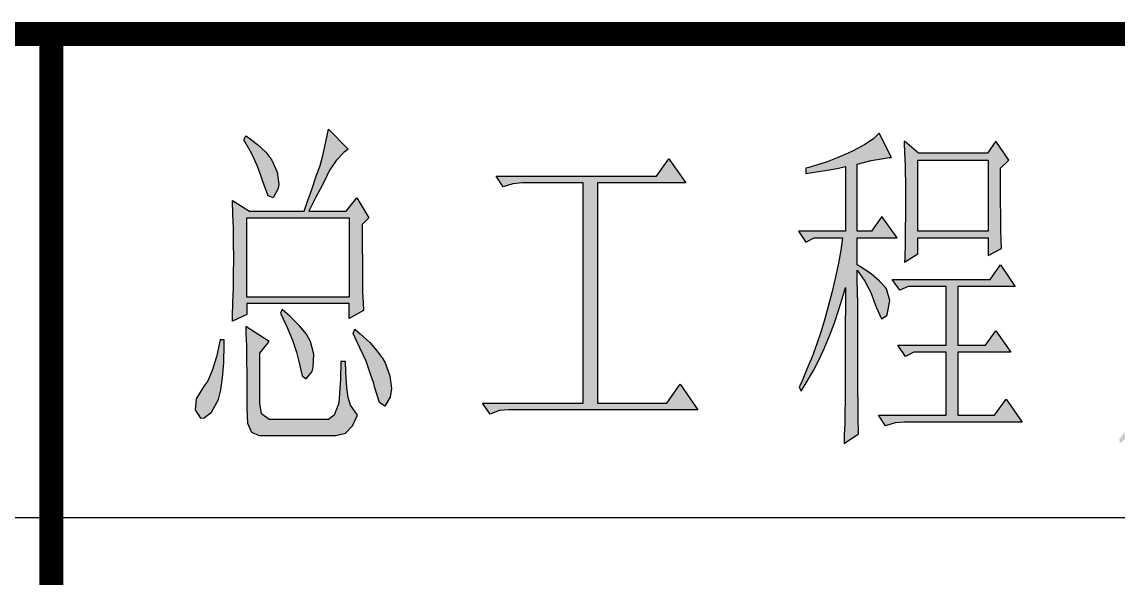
# Model space of a CAD drawing. Header units: millimetres. Extents: x -124780 to 1320, y -77622 to -18222.
# Drawn here: x -16916 to -15557, y -73097 to -72407 of the extents above; entities that cross this region are included whole.
import ezdxf

# ---------------------------------------------------------------- set-up
doc = ezdxf.new("R2010")
doc.units = ezdxf.units.MM
doc.header["$MEASUREMENT"] = 0
doc.layers.add('1', color=7, linetype='Continuous')
doc.layers.add('PUB_TEXT', color=7, linetype='Continuous')

msp = doc.modelspace()

# ---------------------------------------------------------------- hatches: boundary and pattern name
at = {"layer": 'PUB_TEXT'}
h = msp.add_hatch(color=7, dxfattribs=at)
h.paths.add_polyline_path([(-16516.6, -72568.8), (-16511.8, -72565), (-16536, -72540.4), (-16539.4, -72556), (-16543.2, -72573.1), (-16546.5, -72585.4), (-16551.7, -72599.7), (-16556.9, -72615.3), (-16563.1, -72631.9), (-16566.4, -72641.9), (-16634.2, -72641.9), (-16655.1, -72628.6), (-16654.6, -72645.7), (-16654.1, -72663.2), (-16654.1, -72681.2), (-16653.7, -72699.7), (-16653.7, -72702.1), (-16654.1, -72719.7), (-16654.1, -72737.2), (-16654.6, -72755.2), (-16655.1, -72772.8), (-16655.1, -72778.5), (-16637.5, -72770.4), (-16637.5, -72756.6), (-16510.4, -72756.6), (-16510.4, -72775.1), (-16492.9, -72765.2), (-16493.3, -72755.2), (-16493.8, -72742.4), (-16493.8, -72706.8), (-16494.3, -72684.1), (-16494.3, -72658.5), (-16486.2, -72650.4), (-16500.9, -72625.3), (-16514.2, -72641.9), (-16560.7, -72641.9), (-16551.7, -72624.8), (-16544.1, -72610.1), (-16537.9, -72597.3), (-16535.1, -72592.1), (-16526.5, -72579.3)])
h.paths.add_polyline_path([(-16510.4, -72650.4), (-16510.4, -72748.6), (-16637.5, -72748.6), (-16637.5, -72650.4)], flags=16)
h.paths.add_polyline_path([(-16606.2, -72578.8), (-16613.8, -72568.8), (-16624.3, -72559.3), (-16636.6, -72549.8), (-16638.5, -72548.4), (-16640.9, -72553.6), (-16631.8, -72570.2), (-16624.7, -72585.4), (-16619.5, -72599.2), (-16617.6, -72605.3), (-16611, -72622.9), (-16604.8, -72625.3), (-16598.6, -72613.9), (-16597.7, -72608.7), (-16599.6, -72593.5)], flags=17)
h.paths.add_polyline_path([(-16468.7, -72825.4), (-16475.8, -72815.5), (-16484.8, -72805), (-16496.7, -72794.1), (-16503.3, -72788.4), (-16505.7, -72793.6), (-16497.1, -72811.7), (-16489.6, -72828.3), (-16484.3, -72843), (-16480.1, -72855.8), (-16479.1, -72860.1), (-16473, -72879.5), (-16466.3, -72883.8), (-16459.7, -72872.9), (-16458.2, -72861.9), (-16460.1, -72846.3), (-16465.8, -72830.2)])
h.paths.add_polyline_path([(-16558.3, -72803.6), (-16563.5, -72794.6), (-16572.1, -72784.2), (-16583.9, -72772.3), (-16593.4, -72763.8), (-16595.8, -72768.5), (-16587.3, -72786.5), (-16580.6, -72802.2), (-16575.9, -72816.9), (-16573.5, -72826.8), (-16568.8, -72846.3), (-16564, -72850.1), (-16556.4, -72841.1), (-16555, -72835.4), (-16554.1, -72819.3)])
h.paths.add_polyline_path([(-16667.4, -72848.7), (-16666, -72830.2), (-16665.5, -72807.4), (-16665.5, -72801.7), (-16670.3, -72801.7), (-16675, -72822.6), (-16680.2, -72839.7), (-16685.9, -72852.5), (-16691.1, -72860.1), (-16700.1, -72874.8), (-16701.6, -72888.5), (-16694.9, -72898.9), (-16690.2, -72898.5), (-16681.2, -72891.4), (-16672.6, -72875.7), (-16672.6, -72875.2), (-16669.8, -72863.8)])
h.paths.add_polyline_path([(-16621.4, -72880), (-16621.4, -72818.3), (-16609.6, -72803.6), (-16638.5, -72785.1), (-16638.5, -72795.1), (-16638, -72808.4), (-16638, -72825), (-16637.5, -72844.9), (-16637.5, -72887.1), (-16636.6, -72905.1), (-16631.4, -72916), (-16621.9, -72920.3), (-16527, -72920.3), (-16515.2, -72917.4), (-16506.2, -72908.4), (-16500, -72895.1), (-16509, -72882.8), (-16511.8, -72873.3), (-16513.3, -72861), (-16514.7, -72842), (-16515.2, -72828.7), (-16520.9, -72828.7), (-16521.3, -72850.6), (-16522.3, -72868.1), (-16523.2, -72880), (-16528.9, -72895.1), (-16536, -72900.4), (-16609.6, -72900.4), (-16619, -72893.3)])
h.paths.add_polyline_path([(-16202.7, -72606.8), (-16093.1, -72606.8), (-16114, -72576.9), (-16129.2, -72598.7), (-16328.4, -72598.7), (-16319.4, -72612), (-16307.5, -72608.2), (-16295.7, -72606.8), (-16220.3, -72606.8), (-16220.3, -72880), (-16345, -72880), (-16335.5, -72893.7), (-16324.1, -72889.5), (-16312.3, -72888.5), (-16078, -72888.5), (-16100.2, -72856.7), (-16116.4, -72880), (-16202.7, -72880)])
h.paths.add_polyline_path([(-15880.4, -72675.1), (-15831, -72675.1), (-15850, -72648.5), (-15862.8, -72667), (-15880.4, -72667), (-15880.4, -72583.5), (-15863.3, -72579.3), (-15850.5, -72576.9), (-15841, -72575.5), (-15838.1, -72575.5), (-15853.3, -72545.1), (-15860.4, -72552.2), (-15870.9, -72559.3), (-15884.6, -72566.9), (-15891.7, -72570.2), (-15905.5, -72575.9), (-15917.8, -72580.7), (-15929.7, -72584.5), (-15940.6, -72587.8), (-15944.4, -72588.7), (-15944.4, -72595.4), (-15928.3, -72593), (-15915, -72590.6), (-15903.6, -72588.7), (-15895.1, -72586.8), (-15895.1, -72667), (-15953.4, -72667), (-15944.4, -72680.3), (-15934, -72675.1), (-15898.9, -72675.1), (-15900.8, -72690.2), (-15903.6, -72706.4), (-15907.4, -72723.4), (-15911.7, -72741.5), (-15916.4, -72760.4), (-15920.7, -72775.6), (-15925.4, -72790.8), (-15930.6, -72806.5), (-15936.3, -72822.6), (-15943, -72838.2), (-15949.6, -72854.4), (-15952.5, -72860.1), (-15950.1, -72865.3), (-15942.5, -72852.9), (-15934.9, -72839.7), (-15927.8, -72825.9), (-15921.2, -72811.7), (-15915, -72796.5), (-15908.8, -72780.4), (-15903.1, -72763.8), (-15897.9, -72746.7), (-15895.1, -72736.7), (-15895.1, -72760.4), (-15895.5, -72782.3), (-15895.5, -72876.7), (-15896, -72891.8), (-15896, -72906.5), (-15896.5, -72919.3), (-15896.5, -72930.2), (-15878.9, -72918.4), (-15878.9, -72912.2), (-15879.4, -72903.7), (-15879.4, -72880), (-15879.9, -72864.8), (-15879.9, -72756.6), (-15880.4, -72728.2), (-15880.4, -72715.4), (-15870.9, -72728.7), (-15863.8, -72742.9), (-15858.1, -72757.6), (-15856.6, -72761.9), (-15850.5, -72775.6), (-15843.8, -72771.4), (-15842.9, -72768.5), (-15840, -72752.9), (-15844.3, -72738.2), (-15845.3, -72736.7), (-15852.9, -72728.7), (-15863.3, -72719.7), (-15876.6, -72711.1), (-15880.4, -72708.7)])
h.paths.add_polyline_path([(-15702.5, -72648.5), (-15703, -72628.6), (-15703, -72588.7), (-15692.5, -72578.8), (-15708.7, -72555.1), (-15719.1, -72570.2), (-15804.5, -72570.2), (-15822, -72555.1), (-15821.5, -72573.1), (-15821.5, -72573.1), (-15821.1, -72590.6), (-15820.6, -72608.7), (-15820.6, -72646.1), (-15821.1, -72664.2), (-15821.1, -72681.7), (-15821.5, -72699.7), (-15822, -72705.4), (-15805.4, -72695), (-15805.4, -72675.1), (-15718.1, -72675.1), (-15718.1, -72696.9), (-15701.5, -72688.3), (-15702, -72678.4), (-15702.5, -72665.1)])
h.paths.add_polyline_path([(-15718.1, -72667), (-15805.4, -72667), (-15805.4, -72578.8), (-15718.1, -72578.8)], flags=16)
h.paths.add_polyline_path([(-15703, -72708.7), (-15715.8, -72726.8), (-15837.2, -72726.8), (-15827.7, -72740), (-15817.3, -72735.3), (-15770.3, -72735.3), (-15770.3, -72808.4), (-15830.1, -72808.4), (-15820.6, -72822.1), (-15810.2, -72816.9), (-15770.3, -72816.9), (-15770.3, -72895.1), (-15854.3, -72895.1), (-15845.3, -72908.4), (-15833.4, -72904.6), (-15822, -72903.7), (-15675.9, -72903.7), (-15695.9, -72875.2), (-15710.1, -72895.1), (-15755.6, -72895.1), (-15755.6, -72816.9), (-15690.2, -72816.9), (-15708.7, -72790.3), (-15721.5, -72808.4), (-15755.6, -72808.4), (-15755.6, -72735.3), (-15684.5, -72735.3)])
h.paths.add_polyline_path([(-15519.6, -72626.7), (-15510.1, -72616.7), (-15535.7, -72598.7), (-15535.7, -72607.7), (-15535.3, -72620.5), (-15535.3, -72636.6), (-15534.8, -72656.6), (-15534.8, -72763.3), (-15535.3, -72781.3), (-15535.3, -72797.9), (-15535.7, -72813.6), (-15535.7, -72832.1), (-15519.6, -72818.3)], flags=17)
h.paths.add_polyline_path([(-15474.1, -72699.3), (-15473.6, -72678.9), (-15473.1, -72657.5), (-15472.7, -72634.8), (-15472.7, -72585.9), (-15473.1, -72571.7), (-15463.6, -72560.3), (-15489.3, -72541.8), (-15488.8, -72554.1), (-15488.8, -72568.3), (-15488.3, -72584.9), (-15488.3, -72676.5), (-15488.8, -72695.5), (-15489.3, -72714), (-15491.2, -72749.1), (-15492.6, -72766.1), (-15494.5, -72782.7), (-15495.9, -72798.4), (-15496.4, -72800.3), (-15498.7, -72815), (-15502.5, -72829.2), (-15507.3, -72843.9), (-15513, -72858.2), (-15520.1, -72872.4), (-15527.7, -72886.1), (-15536.7, -72900.4), (-15546.6, -72914.1), (-15555.7, -72925), (-15554.7, -72930.2), (-15543.3, -72920.3), (-15532.9, -72909.9), (-15522.9, -72898.9), (-15514.4, -72886.6), (-15506.8, -72873.8), (-15500.2, -72860.1), (-15494, -72845.8), (-15489.3, -72830.6), (-15485.9, -72817.4), (-15483.6, -72806.9), (-15481.7, -72795.1), (-15480.2, -72782.3), (-15478.3, -72768), (-15476.9, -72752.9), (-15476, -72736.3), (-15475, -72718.2)])
h.paths.add_polyline_path([(-15430.9, -72663.7), (-15383.5, -72663.7), (-15383.5, -72891.8), (-15384, -72910.3), (-15384.4, -72929.3), (-15384.4, -72933.6), (-15366.9, -72923.6), (-15367.8, -72888.5), (-15368.3, -72871.9), (-15368.3, -72663.7), (-15318, -72663.7), (-15318, -72806.9), (-15320.9, -72822.6), (-15323.7, -72823.5), (-15333.7, -72824), (-15347.9, -72822.6), (-15350.8, -72822.1), (-15350.8, -72828.7), (-15338, -72834.9), (-15329.4, -72844.4), (-15325.1, -72858.2), (-15325.1, -72860.1), (-15314.2, -72850.1), (-15306.6, -72837.8), (-15303.3, -72823.1), (-15302.9, -72815), (-15302.9, -72670.3), (-15293.4, -72661.8), (-15310, -72638.5), (-15321.4, -72655.1), (-15368.3, -72655.1), (-15368.3, -72582.1), (-15285.3, -72582.1), (-15306.2, -72551.7), (-15322.8, -72573.6), (-15458, -72573.6), (-15447.5, -72586.8), (-15436.1, -72583.1), (-15425.2, -72582.1), (-15383.5, -72582.1), (-15383.5, -72655.1), (-15430, -72655.1), (-15447.5, -72640.4), (-15447, -72652.8), (-15446.6, -72667.5), (-15446.6, -72702.6), (-15446.1, -72723.4), (-15446.1, -72791.7), (-15446.6, -72810.7), (-15446.6, -72827.8), (-15447, -72843.4), (-15447, -72857.7), (-15447.5, -72863.4), (-15430.9, -72853.4)])

# ---------------------------------------------------------------- linework, layer by layer
at = {"color": 7}
for points in [[(-16493.3, -72755.2), (-16492.9, -72765.2), (-16510.4, -72775.1), (-16510.4, -72756.6), (-16637.5, -72756.6), (-16637.5, -72770.4), (-16655.1, -72778.5), (-16655.1, -72772.8), (-16654.6, -72755.2), (-16654.1, -72737.2), (-16654.1, -72719.7), (-16653.7, -72702.1), (-16653.7, -72699.7), (-16654.1, -72681.2), (-16654.1, -72663.2), (-16654.6, -72645.7), (-16655.1, -72628.6), (-16634.2, -72641.9), (-16566.4, -72641.9), (-16563.1, -72631.9), (-16556.9, -72615.3), (-16551.7, -72599.7), (-16546.5, -72585.4), (-16543.2, -72573.1), (-16539.4, -72556), (-16536, -72540.4), (-16511.8, -72565), (-16516.6, -72568.8), (-16526.5, -72579.3), (-16535.1, -72592.1), (-16537.9, -72597.3), (-16544.1, -72610.1), (-16551.7, -72624.8), (-16560.7, -72641.9), (-16514.2, -72641.9), (-16500.9, -72625.3), (-16486.2, -72650.4), (-16494.3, -72658.5), (-16494.3, -72684.1), (-16493.8, -72706.8), (-16493.8, -72742.4)], [(-16631.8, -72570.2), (-16640.9, -72553.6), (-16638.5, -72548.4), (-16636.6, -72549.8), (-16624.3, -72559.3), (-16613.8, -72568.8), (-16606.2, -72578.8), (-16599.6, -72593.5), (-16597.7, -72608.7), (-16598.6, -72613.9), (-16604.8, -72625.3), (-16611, -72622.9), (-16617.6, -72605.3), (-16619.5, -72599.2), (-16624.7, -72585.4)], [(-15850.5, -72775.6), (-15843.8, -72771.4), (-15842.9, -72768.5), (-15840, -72752.9), (-15844.3, -72738.2), (-15845.3, -72736.7), (-15852.9, -72728.7), (-15863.3, -72719.7), (-15876.6, -72711.1), (-15880.4, -72708.7), (-15880.4, -72675.1), (-15831, -72675.1), (-15850, -72648.5), (-15862.8, -72667), (-15880.4, -72667), (-15880.4, -72583.5), (-15863.3, -72579.3), (-15850.5, -72576.9), (-15841, -72575.5), (-15838.1, -72575.5), (-15853.3, -72545.1), (-15860.4, -72552.2), (-15870.9, -72559.3), (-15884.6, -72566.9), (-15891.7, -72570.2), (-15905.5, -72575.9), (-15917.8, -72580.7), (-15929.7, -72584.5), (-15940.6, -72587.8), (-15944.4, -72588.7), (-15944.4, -72595.4), (-15928.3, -72593), (-15915, -72590.6), (-15903.6, -72588.7), (-15895.1, -72586.8), (-15895.1, -72667), (-15953.4, -72667), (-15944.4, -72680.3), (-15934, -72675.1), (-15898.9, -72675.1), (-15900.8, -72690.2), (-15903.6, -72706.4), (-15907.4, -72723.4), (-15911.7, -72741.5), (-15916.4, -72760.4), (-15920.7, -72775.6), (-15925.4, -72790.8), (-15930.6, -72806.5), (-15936.3, -72822.6), (-15943, -72838.2), (-15949.6, -72854.4), (-15952.5, -72860.1), (-15950.1, -72865.3), (-15942.5, -72852.9), (-15934.9, -72839.7), (-15927.8, -72825.9), (-15921.2, -72811.7), (-15915, -72796.5), (-15908.8, -72780.4), (-15903.1, -72763.8), (-15897.9, -72746.7), (-15895.1, -72736.7), (-15895.1, -72760.4), (-15895.5, -72782.3), (-15895.5, -72876.7), (-15896, -72891.8), (-15896, -72906.5), (-15896.5, -72919.3), (-15896.5, -72930.2), (-15878.9, -72918.4), (-15878.9, -72912.2), (-15879.4, -72903.7), (-15879.4, -72880), (-15879.9, -72864.8), (-15879.9, -72756.6), (-15880.4, -72728.2), (-15880.4, -72715.4), (-15870.9, -72728.7), (-15863.8, -72742.9), (-15858.1, -72757.6), (-15856.6, -72761.9)], [(-16100.2, -72856.7), (-16078, -72888.5), (-16312.3, -72888.5), (-16324.1, -72889.5), (-16335.5, -72893.7), (-16345, -72880), (-16220.3, -72880), (-16220.3, -72606.8), (-16295.7, -72606.8), (-16307.5, -72608.2), (-16319.4, -72612), (-16328.4, -72598.7), (-16129.2, -72598.7), (-16114, -72576.9), (-16093.1, -72606.8), (-16202.7, -72606.8), (-16202.7, -72880), (-16116.4, -72880)], [(-15805.4, -72667), (-15805.4, -72578.8), (-15718.1, -72578.8), (-15718.1, -72667)], [(-16637.5, -72748.6), (-16637.5, -72650.4), (-16510.4, -72650.4), (-16510.4, -72748.6)], [(-15715.8, -72726.8), (-15703, -72708.7), (-15684.5, -72735.3), (-15755.6, -72735.3), (-15755.6, -72808.4), (-15721.5, -72808.4), (-15708.7, -72790.3), (-15690.2, -72816.9), (-15755.6, -72816.9), (-15755.6, -72895.1), (-15710.1, -72895.1), (-15695.9, -72875.2), (-15675.9, -72903.7), (-15822, -72903.7), (-15833.4, -72904.6), (-15845.3, -72908.4), (-15854.3, -72895.1), (-15770.3, -72895.1), (-15770.3, -72816.9), (-15810.2, -72816.9), (-15820.6, -72822.1), (-15830.1, -72808.4), (-15770.3, -72808.4), (-15770.3, -72735.3), (-15817.3, -72735.3), (-15827.7, -72740), (-15837.2, -72726.8)], [(-16587.3, -72786.5), (-16580.6, -72802.2), (-16575.9, -72816.9), (-16573.5, -72826.8), (-16568.8, -72846.3), (-16564, -72850.1), (-16556.4, -72841.1), (-16555, -72835.4), (-16554.1, -72819.3), (-16558.3, -72803.6), (-16563.5, -72794.6), (-16572.1, -72784.2), (-16583.9, -72772.3), (-16593.4, -72763.8), (-16595.8, -72768.5)], [(-16638.5, -72795.1), (-16638, -72808.4), (-16638, -72825), (-16637.5, -72844.9), (-16637.5, -72887.1), (-16636.6, -72905.1), (-16631.4, -72916), (-16621.9, -72920.3), (-16527, -72920.3), (-16515.2, -72917.4), (-16506.2, -72908.4), (-16500, -72895.1), (-16509, -72882.8), (-16511.8, -72873.3), (-16513.3, -72861), (-16514.7, -72842), (-16515.2, -72828.7), (-16520.9, -72828.7), (-16521.3, -72850.6), (-16522.3, -72868.1), (-16523.2, -72880), (-16528.9, -72895.1), (-16536, -72900.4), (-16609.6, -72900.4), (-16619, -72893.3), (-16621.4, -72880), (-16621.4, -72818.3), (-16609.6, -72803.6), (-16638.5, -72785.1)], [(-16489.6, -72828.3), (-16497.1, -72811.7), (-16505.7, -72793.6), (-16503.3, -72788.4), (-16496.7, -72794.1), (-16484.8, -72805), (-16475.8, -72815.5), (-16468.7, -72825.4), (-16465.8, -72830.2), (-16460.1, -72846.3), (-16458.2, -72861.9), (-16459.7, -72872.9), (-16466.3, -72883.8), (-16473, -72879.5), (-16479.1, -72860.1), (-16480.1, -72855.8), (-16484.3, -72843)], [(-16672.6, -72875.7), (-16672.6, -72875.2), (-16669.8, -72863.8), (-16667.4, -72848.7), (-16666, -72830.2), (-16665.5, -72807.4), (-16665.5, -72801.7), (-16670.3, -72801.7), (-16675, -72822.6), (-16680.2, -72839.7), (-16685.9, -72852.5), (-16691.1, -72860.1), (-16700.1, -72874.8), (-16701.6, -72888.5), (-16694.9, -72898.9), (-16690.2, -72898.5), (-16681.2, -72891.4)]]:
    msp.add_lwpolyline(points, close=True, dxfattribs=at)
for points in [[(-15821.5, -72573.1), (-15821.1, -72590.6), (-15820.6, -72608.7), (-15820.6, -72646.1), (-15821.1, -72664.2), (-15821.1, -72681.7), (-15821.5, -72699.7), (-15822, -72705.4), (-15805.4, -72695), (-15805.4, -72675.1), (-15718.1, -72675.1), (-15718.1, -72696.9), (-15701.5, -72688.3), (-15702, -72678.4), (-15702.5, -72665.1), (-15702.5, -72648.5), (-15703, -72628.6), (-15703, -72588.7), (-15692.5, -72578.8), (-15708.7, -72555.1), (-15719.1, -72570.2), (-15804.5, -72570.2), (-15822, -72555.1)], [(-15821.5, -72573.1), (-15822, -72555.1)]]:
    msp.add_lwpolyline(points, dxfattribs=at)
at = {"layer": '1', "color": 7}
msp.add_line((-17679.8, -73022.2), (-11479.8, -73022.2), dxfattribs=at)
at = {"layer": '1', "color": 7, "const_width": 30}
for points in [[(-17679.8, -72422.2), (320.2, -72422.2)], [(-16879.8, -72422.2), (-16879.8, -76622.2)]]:
    msp.add_lwpolyline(points, dxfattribs=at)

doc.saveas('drawing.dxf')
